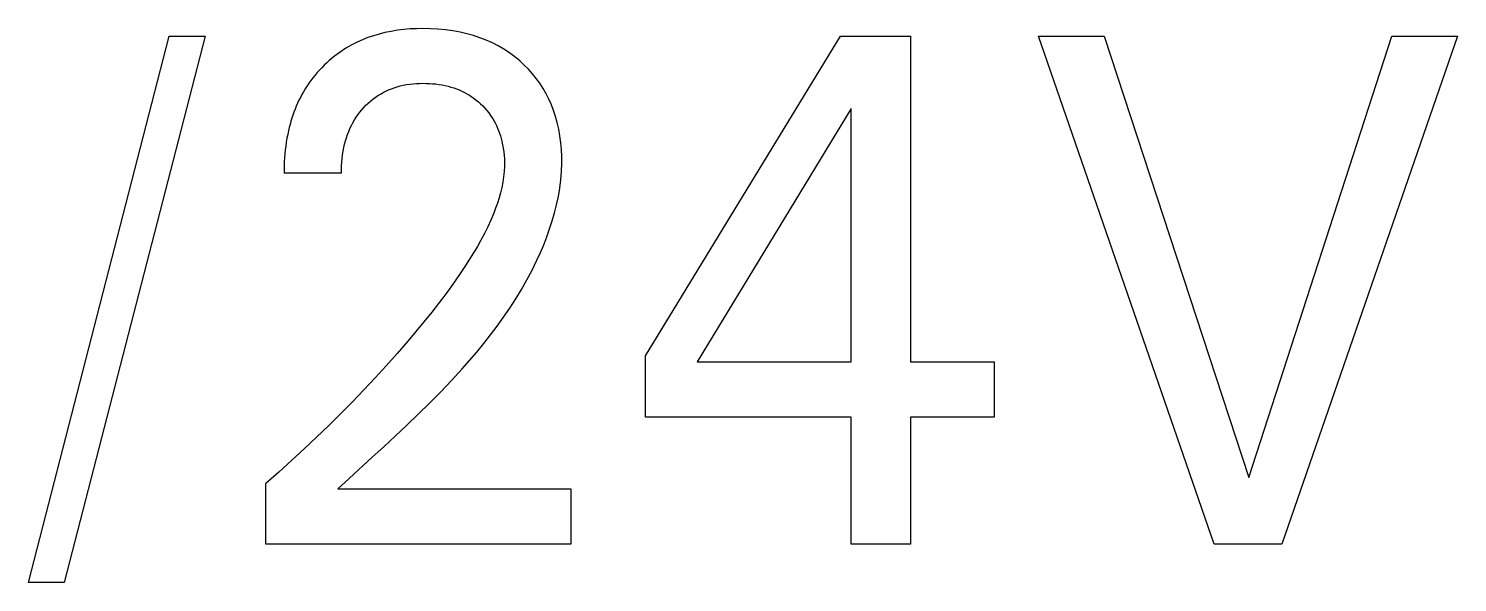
# Model space of a CAD drawing. Extents: x 0 to 420, y 0 to 297.
# Drawn here: x 146.28 to 152.46, y 231.8 to 234.2 of the extents above; entities that cross this region are included whole.
import ezdxf

# ---------------------------------------------------------------- set-up
doc = ezdxf.new("R2010")
doc.units = 0
doc.header["$LTSCALE"] = 23.1
doc.layers.add('10000_FRONT', color=7, linetype='CONTINUOUS')

msp = doc.modelspace()

# ---------------------------------------------------------------- linework, layer by layer
at = {"layer": '10000_FRONT', "color": 7, "linetype": 'CONTINUOUS'}
for p, q in [((146.2818, 231.8031), (146.8908, 234.1684)), ((147.0455, 234.1684), (146.4364, 231.8031)), ((146.8908, 234.1684), (147.0455, 234.1684)), ((147.7266, 234.1524), (147.7034, 234.142)), ((147.7502, 234.1618), (147.7266, 234.1524)), ((147.7742, 234.17), (147.7502, 234.1618)), ((147.7986, 234.1773), (147.7742, 234.17)), ((147.8232, 234.1835), (147.7986, 234.1773)), ((147.8503, 234.1891), (147.8232, 234.1835)), ((147.8777, 234.1936), (147.8503, 234.1891)), ((147.9052, 234.197), (147.8777, 234.1936)), ((147.9328, 234.1993), (147.9052, 234.197)), ((147.9605, 234.2007), (147.9328, 234.1993)), ((147.9882, 234.2012), (147.9605, 234.2007)), ((148.0207, 234.2006), (147.9882, 234.2012)), ((148.0531, 234.1989), (148.0207, 234.2006)), ((148.0854, 234.1959), (148.0531, 234.1989)), ((148.1175, 234.1914), (148.0854, 234.1959)), ((148.1494, 234.1856), (148.1175, 234.1914)), ((148.1781, 234.1789), (148.1494, 234.1856)), ((148.2066, 234.1709), (148.1781, 234.1789)), ((148.2346, 234.1616), (148.2066, 234.1709)), ((148.2622, 234.1509), (148.2346, 234.1616)), ((148.2891, 234.1388), (148.2622, 234.1509)), ((148.9513, 232.7839), (149.7951, 234.1684)), ((149.7951, 234.1684), (150.0976, 234.1684)), ((150.0976, 234.1684), (150.0976, 232.7589)), ((151.412, 231.9684), (150.6524, 234.1684)), ((150.6524, 234.1684), (150.9359, 234.1684)), ((150.9359, 234.1684), (151.5626, 232.2569)), ((151.5626, 232.2569), (152.1811, 234.1684)), ((152.4646, 234.1684), (151.705, 231.9684)), ((152.1811, 234.1684), (152.4646, 234.1684)), ((147.6299, 234.0992), (147.6059, 234.0815)), ((147.6549, 234.1156), (147.6299, 234.0992)), ((147.6808, 234.1305), (147.6549, 234.1156)), ((147.7034, 234.142), (147.6808, 234.1305)), ((148.3143, 234.1258), (148.2891, 234.1388)), ((148.3388, 234.1114), (148.3143, 234.1258)), ((148.3625, 234.0958), (148.3388, 234.1114)), ((148.3854, 234.0789), (148.3625, 234.0958)), ((147.5407, 234.0213), (147.531, 234.0104)), ((147.5507, 234.0318), (147.5407, 234.0213)), ((147.5609, 234.0421), (147.5507, 234.0318)), ((147.5718, 234.0524), (147.5609, 234.0421)), ((147.5829, 234.0624), (147.5718, 234.0524)), ((147.6059, 234.0815), (147.5829, 234.0624)), ((148.4074, 234.0608), (148.3854, 234.0789)), ((148.4267, 234.0433), (148.4074, 234.0608)), ((148.4451, 234.0248), (148.4267, 234.0433)), ((148.4625, 234.0055), (148.4451, 234.0248)), ((147.4951, 233.9646), (147.487, 233.9526)), ((147.5036, 233.9764), (147.4951, 233.9646)), ((147.5124, 233.988), (147.5036, 233.9764)), ((147.5216, 233.9993), (147.5124, 233.988)), ((147.531, 234.0104), (147.5216, 233.9993)), ((147.9172, 233.9584), (147.9313, 233.9605)), ((147.9313, 233.9605), (147.9455, 233.9621)), ((147.9455, 233.9621), (147.9597, 233.9632)), ((147.9597, 233.9632), (147.974, 233.9639)), ((147.974, 233.9639), (147.9882, 233.9642)), ((147.9882, 233.9642), (148.0021, 233.964)), ((148.0021, 233.964), (148.016, 233.9635)), ((148.016, 233.9635), (148.0299, 233.9625)), ((148.0299, 233.9625), (148.0437, 233.9612)), ((148.0437, 233.9612), (148.0574, 233.9593)), ((148.0574, 233.9593), (148.0711, 233.9571)), ((148.4789, 233.9852), (148.4625, 234.0055)), ((148.4942, 233.9642), (148.4789, 233.9852)), ((148.5084, 233.9423), (148.4942, 233.9642)), ((147.458, 233.9031), (147.4518, 233.8906)), ((147.4645, 233.9153), (147.458, 233.9031)), ((147.4716, 233.9279), (147.4645, 233.9153)), ((147.4791, 233.9404), (147.4716, 233.9279)), ((147.487, 233.9526), (147.4791, 233.9404)), ((147.7714, 233.8954), (147.7819, 233.9033)), ((147.7819, 233.9033), (147.7929, 233.9108)), ((147.7929, 233.9108), (147.8041, 233.9177)), ((147.8041, 233.9177), (147.8156, 233.9242)), ((147.8156, 233.9242), (147.8273, 233.9302)), ((147.8273, 233.9302), (147.8393, 233.9357)), ((147.8393, 233.9357), (147.8516, 233.9406)), ((147.8516, 233.9406), (147.864, 233.9451)), ((147.864, 233.9451), (147.8766, 233.9491)), ((147.8766, 233.9491), (147.8893, 233.9526)), ((147.8893, 233.9526), (147.9032, 233.9558)), ((147.9032, 233.9558), (147.9172, 233.9584)), ((148.0711, 233.9571), (148.0847, 233.9543)), ((148.0847, 233.9543), (148.097, 233.9514)), ((148.097, 233.9514), (148.1092, 233.948)), ((148.1092, 233.948), (148.1213, 233.9442)), ((148.1213, 233.9442), (148.1332, 233.94)), ((148.1332, 233.94), (148.145, 233.9353)), ((148.145, 233.9353), (148.1565, 233.9302)), ((148.1565, 233.9302), (148.1679, 233.9247)), ((148.1679, 233.9247), (148.1787, 233.9188)), ((148.1787, 233.9188), (148.1892, 233.9126)), ((148.1892, 233.9126), (148.1995, 233.9059)), ((148.1995, 233.9059), (148.2095, 233.8988)), ((148.2095, 233.8988), (148.2192, 233.8913)), ((148.5216, 233.9192), (148.5084, 233.9423)), ((148.5335, 233.8953), (148.5216, 233.9192)), ((147.4302, 233.8395), (147.4255, 233.8264)), ((147.4351, 233.8525), (147.4302, 233.8395)), ((147.4404, 233.8653), (147.4351, 233.8525)), ((147.4459, 233.8781), (147.4404, 233.8653)), ((147.4518, 233.8906), (147.4459, 233.8781)), ((147.7067, 233.8281), (147.7149, 233.839)), ((147.7149, 233.839), (147.7235, 233.8495)), ((147.7235, 233.8495), (147.7325, 233.8597)), ((147.7325, 233.8597), (147.7417, 233.8692)), ((147.7417, 233.8692), (147.7512, 233.8784)), ((147.7512, 233.8784), (147.7611, 233.8871)), ((147.7611, 233.8871), (147.7714, 233.8954)), ((148.2192, 233.8913), (148.2287, 233.8835)), ((148.2287, 233.8835), (148.2378, 233.8753)), ((148.2378, 233.8753), (148.2473, 233.8661)), ((148.2473, 233.8661), (148.2564, 233.8564)), ((148.2564, 233.8564), (148.2651, 233.8465)), ((148.2651, 233.8465), (148.2733, 233.8361)), ((148.2733, 233.8361), (148.2811, 233.8254)), ((148.5441, 233.8709), (148.5335, 233.8953)), ((148.5536, 233.8459), (148.5441, 233.8709)), ((148.5619, 233.8205), (148.5536, 233.8459)), ((149.8412, 233.855), (149.1752, 232.7589)), ((149.8412, 232.7589), (149.8412, 233.855)), ((147.4133, 233.7865), (147.4098, 233.773)), ((147.4171, 233.7999), (147.4133, 233.7865)), ((147.4212, 233.8132), (147.4171, 233.7999)), ((147.4255, 233.8264), (147.4212, 233.8132)), ((147.6725, 233.7686), (147.6787, 233.7816)), ((147.6787, 233.7816), (147.685, 233.7936)), ((147.685, 233.7936), (147.6918, 233.8054)), ((147.6918, 233.8054), (147.699, 233.8169)), ((147.699, 233.8169), (147.7067, 233.8281)), ((148.2811, 233.8254), (148.2883, 233.8144)), ((148.2883, 233.8144), (148.2951, 233.8031)), ((148.2951, 233.8031), (148.3008, 233.7924)), ((148.3008, 233.7924), (148.3061, 233.7816)), ((148.3061, 233.7816), (148.311, 233.7706)), ((148.569, 233.7947), (148.5619, 233.8205)), ((148.5756, 233.7657), (148.569, 233.7947)), ((147.3998, 233.726), (147.397, 233.7092)), ((147.403, 233.7428), (147.3998, 233.726)), ((147.4066, 233.7594), (147.403, 233.7428)), ((147.4098, 233.773), (147.4066, 233.7594)), ((147.6495, 233.7005), (147.6531, 233.7145)), ((147.6531, 233.7145), (147.6572, 233.7283)), ((147.6572, 233.7283), (147.6618, 233.7419)), ((147.6618, 233.7419), (147.6669, 233.7554)), ((147.6669, 233.7554), (147.6725, 233.7686)), ((148.311, 233.7706), (148.3154, 233.7594)), ((148.3154, 233.7594), (148.3195, 233.748)), ((148.3195, 233.748), (148.3232, 233.7365)), ((148.3232, 233.7365), (148.3265, 233.7249)), ((148.3265, 233.7249), (148.3295, 233.7131)), ((148.3295, 233.7131), (148.3328, 233.698)), ((148.5809, 233.7365), (148.5756, 233.7657)), ((148.5848, 233.707), (148.5809, 233.7365)), ((147.3908, 233.6586), (147.3895, 233.6417)), ((147.3925, 233.6755), (147.3908, 233.6586)), ((147.3946, 233.6924), (147.3925, 233.6755)), ((147.397, 233.7092), (147.3946, 233.6924)), ((147.6388, 233.6385), (147.6408, 233.6546)), ((147.6408, 233.6546), (147.6433, 233.6706)), ((147.6433, 233.6706), (147.6463, 233.6865)), ((147.6463, 233.6865), (147.6495, 233.7005)), ((148.3328, 233.698), (148.3356, 233.6827)), ((148.3356, 233.6827), (148.3378, 233.6674)), ((148.3378, 233.6674), (148.3394, 233.6519)), ((148.3394, 233.6519), (148.3405, 233.6365)), ((148.5875, 233.6774), (148.5848, 233.707)), ((148.5889, 233.6477), (148.5875, 233.6774)), ((147.3874, 233.5911), (147.3873, 233.5744)), ((147.3878, 233.608), (147.3874, 233.5911)), ((147.3884, 233.6248), (147.3878, 233.608)), ((147.3895, 233.6417), (147.3884, 233.6248)), ((147.6356, 233.5744), (147.6357, 233.5903)), ((147.6357, 233.5903), (147.6363, 233.6064)), ((147.6363, 233.6064), (147.6373, 233.6225)), ((147.6373, 233.6225), (147.6388, 233.6385)), ((148.3409, 233.6056), (148.3398, 233.5823)), ((148.3405, 233.6365), (148.341, 233.621)), ((148.341, 233.621), (148.3409, 233.6056)), ((148.5879, 233.5819), (148.5892, 233.618)), ((148.5892, 233.618), (148.5889, 233.6477)), ((147.6356, 233.5744), (147.3873, 233.5744)), ((148.334, 233.5362), (148.3295, 233.5132)), ((148.3375, 233.5592), (148.334, 233.5362)), ((148.3398, 233.5823), (148.3375, 233.5592)), ((148.5803, 233.5099), (148.5849, 233.5458)), ((148.5849, 233.5458), (148.5879, 233.5819)), ((148.3178, 233.4679), (148.3107, 233.4455)), ((148.3241, 233.4905), (148.3178, 233.4679)), ((148.3295, 233.5132), (148.3241, 233.4905)), ((148.5668, 233.4386), (148.5743, 233.4742)), ((148.5743, 233.4742), (148.5803, 233.5099)), ((148.3029, 233.4234), (148.2945, 233.4015)), ((148.3107, 233.4455), (148.3029, 233.4234)), ((148.5479, 233.3682), (148.558, 233.4033)), ((148.558, 233.4033), (148.5668, 233.4386)), ((148.2687, 233.3425), (148.2544, 233.3137)), ((148.2821, 233.3717), (148.2687, 233.3425)), ((148.2945, 233.4015), (148.2821, 233.3717)), ((148.5366, 233.3335), (148.5479, 233.3682)), ((148.2394, 233.2854), (148.2237, 233.2574)), ((148.2544, 233.3137), (148.2394, 233.2854)), ((148.511, 233.265), (148.5243, 233.299)), ((148.5243, 233.299), (148.5366, 233.3335)), ((148.2073, 233.2298), (148.1904, 233.2026)), ((148.2237, 233.2574), (148.2073, 233.2298)), ((148.4815, 233.1981), (148.4967, 233.2313)), ((148.4967, 233.2313), (148.511, 233.265)), ((148.173, 233.1756), (148.1552, 233.1489)), ((148.1904, 233.2026), (148.173, 233.1756)), ((148.4605, 233.1551), (148.4815, 233.1981)), ((148.1243, 233.1042), (148.0926, 233.0601)), ((148.1552, 233.1489), (148.1243, 233.1042)), ((148.4146, 233.0715), (148.4382, 233.1129)), ((148.4382, 233.1129), (148.4605, 233.1551)), ((148.0926, 233.0601), (148.06, 233.0166)), ((148.39, 233.0308), (148.4146, 233.0715)), ((148.0267, 232.9737), (147.9927, 232.9313)), ((148.06, 233.0166), (148.0267, 232.9737)), ((148.3374, 232.9515), (148.3642, 232.9908)), ((148.3642, 232.9908), (148.39, 233.0308)), ((147.9927, 232.9313), (147.9582, 232.8893)), ((148.2811, 232.8748), (148.3097, 232.9129)), ((148.3097, 232.9129), (148.3374, 232.9515)), ((147.9231, 232.8478), (147.8767, 232.7942)), ((147.9582, 232.8893), (147.9231, 232.8478)), ((148.2516, 232.8374), (148.2811, 232.8748)), ((147.8767, 232.7942), (147.8295, 232.7413)), ((148.1903, 232.7641), (148.2213, 232.8005)), ((148.2213, 232.8005), (148.2516, 232.8374)), ((147.8295, 232.7413), (147.7816, 232.689)), ((148.1124, 232.6778), (148.1587, 232.7283)), ((148.1587, 232.7283), (148.1903, 232.7641)), ((148.9513, 232.5188), (148.9513, 232.7839)), ((149.1752, 232.7589), (149.8412, 232.7589)), ((150.0976, 232.7589), (150.4598, 232.7589)), ((150.4598, 232.7589), (150.4598, 232.5188)), ((147.7816, 232.689), (147.7331, 232.6373)), ((148.065, 232.6282), (148.1124, 232.6778)), ((147.7331, 232.6373), (147.6828, 232.5851)), ((148.0168, 232.5794), (148.065, 232.6282)), ((147.6828, 232.5851), (147.6319, 232.5334)), ((147.9678, 232.5313), (148.0168, 232.5794)), ((147.5804, 232.4824), (147.5282, 232.432)), ((147.6319, 232.5334), (147.5804, 232.4824)), ((147.8686, 232.4371), (147.9184, 232.4839)), ((147.9184, 232.4839), (147.9678, 232.5313)), ((149.8412, 232.5188), (148.9513, 232.5188)), ((149.8412, 231.9684), (149.8412, 232.5188)), ((150.0976, 232.5188), (150.0976, 231.9684)), ((150.4598, 232.5188), (150.0976, 232.5188)), ((147.5282, 232.432), (147.4742, 232.381)), ((147.8186, 232.3908), (147.8686, 232.4371)), ((147.4742, 232.381), (147.4196, 232.3307)), ((147.7687, 232.3448), (147.8186, 232.3908)), ((147.4196, 232.3307), (147.3644, 232.281)), ((147.6695, 232.2538), (147.7687, 232.3448)), ((147.3644, 232.281), (147.3086, 232.2319)), ((147.3086, 231.9684), (147.3086, 232.2319)), ((147.6206, 232.2085), (147.6695, 232.2538)), ((147.6206, 232.2085), (148.6285, 232.2085)), ((148.6285, 232.2085), (148.6285, 231.9684)), ((148.6285, 231.9684), (147.3086, 231.9684)), ((150.0976, 231.9684), (149.8412, 231.9684)), ((151.705, 231.9684), (151.412, 231.9684)), ((146.4364, 231.8031), (146.2818, 231.8031))]:
    msp.add_line(p, q, dxfattribs=at)

doc.saveas('drawing.dxf')
